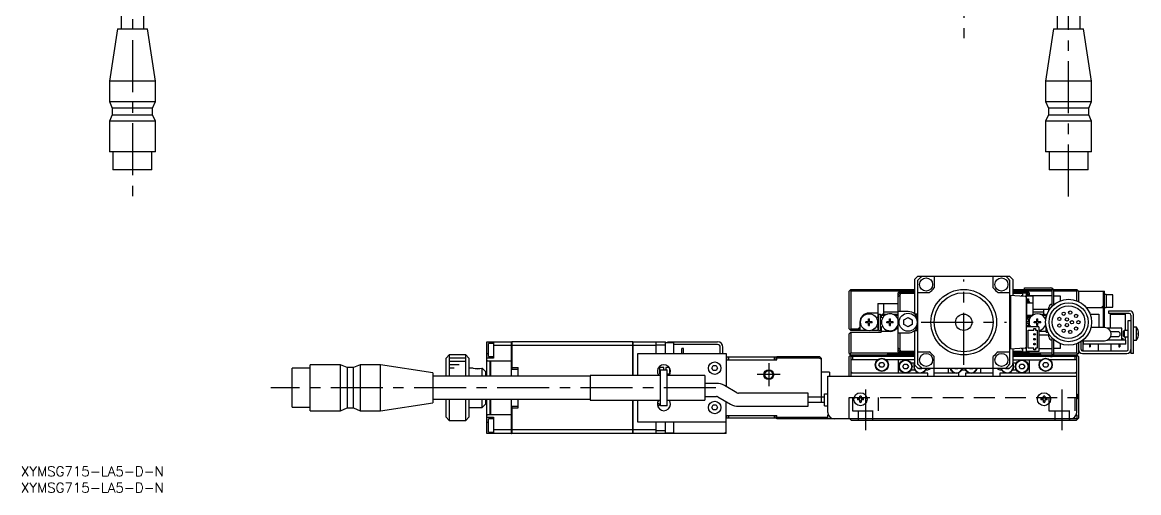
# Model space of a CAD drawing. Extents: x 0 to 726, y -8 to 415.
# Drawn here: x 0.4 to 341.1, y -8 to 135.5 of the extents above; entities that cross this region are included whole.
import ezdxf

# ---------------------------------------------------------------- set-up
doc = ezdxf.new("R2010")
doc.units = 0
doc.header["$LTSCALE"] = 0.5
doc.linetypes.add('CENTER', pattern=[50.8, 31.75, -6.35, 6.35, -6.35])
doc.linetypes.add('DASHED', pattern=[19.05, 12.7, -6.35])
for name, color, linetype in [('MSM_CENTER', 1, 'CENTER'), ('MSM_CONTINUOUS', 7, 'CONTINUOUS'), ('MSM_DASHED', 4, 'DASHED'), ('MSM_NARROW', 5, 'CONTINUOUS'), ('MSM_PART_NUMBER', 7, 'CONTINUOUS')]:
    doc.layers.add(name, color=color, linetype=linetype)
doc.styles.get("Standard").update_dxf_attribs({"font": 'txt.shx', "height": 1, "bigfont": 'bigfont.shx'})

# ---------------------------------------------------------------- blocks, each defined once
blk = doc.blocks.new('*U2')
at = {"layer": 'MSM_PART_NUMBER'}
blk.add_text('XYMSG715-LA5-D-N', height=3, dxfattribs=at).set_placement((0, -3))
blk = doc.blocks.new('*U3')
at = {"layer": 'MSM_PART_NUMBER'}
blk.add_text('XYMSG715-LA5-D-N', height=3, dxfattribs=at).set_placement((0, -8))

msp = doc.modelspace()

# ---------------------------------------------------------------- linework, layer by layer
at = {"layer": 'MSM_CENTER'}
for p, q in [((319.69, 82.36), (319.69, 232.89)), ((34, 155.49), (34, 80.49)), ((287.69, 152.77), (287.69, 130.63)), ((287.69, 31), (287.69, 57)), ((274.69, 44), (300.69, 44)), ((228.19, 31.5), (228.19, 24.5)), ((231.69, 28), (224.69, 28)), ((212.01, 24), (76.18, 24)), ((257.69, 23.46), (257.69, 11.05)), ((317.69, 11.05), (317.69, 23.46))]:
    msp.add_line(p, q, dxfattribs=at)
at = {"layer": 'MSM_CONTINUOUS'}
for p, q in [((316.19, 181.49), (316.19, 133.49)), ((323.19, 133.49), (323.19, 181.49)), ((30.5, 137.49), (30.5, 133.49)), ((37.5, 133.49), (37.5, 137.49)), ((29.43, 133.49), (27, 117.49)), ((29.43, 133.49), (38.57, 133.49)), ((41, 117.49), (38.57, 133.49)), ((315.12, 133.49), (312.69, 117.49)), ((315.12, 133.49), (324.26, 133.49)), ((326.69, 117.49), (324.26, 133.49)), ((41, 117.49), (27, 117.49)), ((27, 117.49), (27, 111.29)), ((41, 111.29), (41, 117.49)), ((326.69, 117.49), (312.69, 117.49)), ((312.69, 117.49), (312.69, 111.29)), ((326.69, 111.29), (326.69, 117.49)), ((27, 111.29), (41, 111.29)), ((27, 111.29), (27.85, 109.29)), ((40.15, 109.29), (27.85, 109.29)), ((27.85, 109.29), (27.85, 107.29)), ((40.15, 109.29), (41, 111.29)), ((40.15, 107.29), (40.15, 109.29)), ((312.69, 111.29), (326.69, 111.29)), ((312.69, 111.29), (313.54, 109.29)), ((325.84, 109.29), (313.54, 109.29)), ((313.54, 109.29), (313.54, 107.29)), ((325.84, 109.29), (326.69, 111.29)), ((325.84, 107.29), (325.84, 109.29)), ((27.85, 107.29), (27, 105.29)), ((27.85, 107.29), (40.15, 107.29)), ((41, 105.29), (40.15, 107.29)), ((313.54, 107.29), (312.69, 105.29)), ((313.54, 107.29), (325.84, 107.29)), ((326.69, 105.29), (325.84, 107.29)), ((41, 105.29), (27, 105.29)), ((27, 105.29), (27, 95.99)), ((41, 95.99), (41, 105.29)), ((326.69, 105.29), (312.69, 105.29)), ((312.69, 105.29), (312.69, 95.99)), ((326.69, 95.99), (326.69, 105.29)), ((41, 95.99), (27, 95.99)), ((28.05, 95.99), (28.05, 90.49)), ((39.95, 90.49), (39.95, 95.99)), ((326.69, 95.99), (312.69, 95.99)), ((313.74, 95.99), (313.74, 90.49)), ((325.64, 90.49), (325.64, 95.99)), ((39.95, 90.49), (28.05, 90.49)), ((325.64, 90.49), (313.74, 90.49)), ((273.69, 58), (272.69, 57)), ((273.69, 58), (301.69, 58)), ((278.69, 58), (278.69, 54.5)), ((296.69, 54.5), (296.69, 58)), ((302.69, 57), (301.69, 58)), ((272.69, 57), (272.69, 46.6)), ((273.69, 31.15), (273.69, 56.85)), ((301.69, 56.85), (301.69, 31.15)), ((302.69, 57), (302.69, 52.18)), ((253.19, 54), (252.69, 53.5)), ((252.69, 42), (252.69, 53.5)), ((253.19, 53.5), (252.94, 53.75)), ((253.19, 54), (272.69, 54)), ((253.19, 53.5), (253.19, 42)), ((272.69, 53.5), (253.19, 53.5)), ((268.19, 53.5), (267.69, 53)), ((267.69, 35), (267.69, 53)), ((267.69, 52.4), (268.19, 52.9)), ((267.69, 52.5), (267.79, 52.5)), ((268.19, 52.29), (267.69, 51.79)), ((268.19, 52.9), (268.19, 53.3)), ((268.19, 53.3), (272.69, 53.3)), ((268.49, 52.9), (268.19, 52.29)), ((268.19, 52.9), (272.69, 52.9)), ((268.19, 52.29), (268.19, 47.25)), ((268.69, 53.3), (268.69, 52.9)), ((277.19, 53), (273.69, 53)), ((301.69, 53), (298.19, 53)), ((301.69, 52.25), (306.41, 51.92)), ((301.99, 52.23), (301.99, 35.77)), ((302.69, 54), (314.49, 54)), ((314.69, 53.5), (302.69, 53.5)), ((302.69, 53.3), (307.19, 53.3)), ((302.69, 52.9), (305.69, 52.9)), ((305.69, 52), (305.26, 52)), ((305.69, 51.97), (305.69, 53)), ((305.69, 53), (306.89, 53)), ((306.19, 54), (306.19, 54.5)), ((306.19, 54.5), (314.19, 54.5)), ((306.69, 53), (306.69, 53.3)), ((306.69, 51.62), (306.69, 36.38)), ((306.89, 35), (306.89, 53)), ((306.89, 52.9), (307.19, 52.9)), ((307.19, 52.29), (306.89, 52.89)), ((308.89, 51.9), (306.89, 51.9)), ((306.89, 51.17), (307.44, 51.17)), ((307.69, 53), (307.19, 53.5)), ((307.19, 53.3), (307.19, 52.9)), ((307.19, 52.9), (307.69, 52.4)), ((307.58, 51.9), (307.19, 52.29)), ((307.19, 51.9), (307.19, 52.29)), ((307.44, 51.17), (307.44, 50.34)), ((307.59, 52.5), (307.69, 52.5)), ((307.69, 53), (307.69, 51.9)), ((314.69, 52), (307.69, 52)), ((308.89, 48.1), (308.89, 51.9)), ((314.69, 48.9), (314.69, 53.8)), ((315.05, 54), (322.19, 54)), ((315.19, 49.36), (315.19, 53.5)), ((322.19, 53.5), (315.19, 53.5)), ((317.19, 51.9), (315.19, 51.9)), ((317.19, 50.54), (317.19, 51.9)), ((322.69, 53.5), (322.19, 54)), ((322.44, 53.75), (322.19, 53.5)), ((322.19, 50.54), (322.19, 53.5)), ((322.69, 53.5), (322.69, 50.32)), ((322.69, 53.5), (330.69, 53.5)), ((330.19, 53.5), (330.19, 42.5)), ((331.19, 52.5), (330.19, 52.5)), ((330.69, 42.5), (330.69, 53.5)), ((331.19, 52.5), (331.19, 48.5)), ((333.19, 52.4), (331.19, 52.4)), ((333.19, 48.6), (333.19, 52.4)), ((261.49, 49.7), (267.69, 49.7)), ((261.49, 49.7), (261.49, 45.55)), ((263.24, 49.7), (263.24, 46.5)), ((306.89, 50.95), (307.12, 50.95)), ((306.89, 50.7), (307.12, 50.7)), ((306.89, 50.64), (307.12, 50.64)), ((306.89, 50.22), (306.97, 50.22)), ((306.89, 48.22), (306.99, 48.22)), ((306.89, 48.1), (306.99, 48.1)), ((306.99, 46.1), (306.99, 49.8)), ((307.09, 49.9), (308.67, 49.9)), ((307.12, 50.44), (307.12, 50.95)), ((307.22, 50.34), (307.55, 50.34)), ((307.55, 50.11), (307.22, 50.11)), ((307.44, 50.11), (307.44, 49.9)), ((307.65, 49.9), (307.65, 50.01)), ((307.88, 49.9), (307.88, 50.01)), ((308.77, 49.8), (308.77, 46.42)), ((308.77, 48.1), (308.89, 48.1)), ((308.77, 48), (313.69, 48)), ((312.14, 46.5), (312.14, 48)), ((313.69, 47.61), (313.69, 48.5)), ((315.36, 49.5), (315.19, 49.5)), ((325.05, 48.5), (331.19, 48.5)), ((330.19, 49), (329.69, 48.5)), ((331.19, 48.6), (333.19, 48.6)), ((258.64, 45), (258.93, 45)), ((258.64, 44.21), (258.64, 45)), ((258.93, 44.47), (258.64, 44.47)), ((261.49, 46.8), (258.79, 46.8)), ((258.93, 44.21), (258.93, 45)), ((261.23, 45.4), (261.49, 45.55)), ((261.69, 41.5), (261.69, 46.5)), ((261.69, 46.5), (262.29, 46.5)), ((262.29, 41.5), (262.29, 46.5)), ((262.99, 46.5), (262.49, 46)), ((262.49, 46), (262.49, 45.55)), ((263.53, 46), (262.49, 46)), ((262.49, 45.55), (262.71, 45.42)), ((262.99, 46.5), (264.47, 46.5)), ((263.24, 47.2), (267.69, 47.2)), ((265.04, 45), (265.33, 45)), ((265.04, 44.21), (265.04, 45)), ((265.33, 44.47), (265.04, 44.47)), ((265.33, 44.21), (265.33, 45)), ((265.9, 46.5), (267.69, 46.5)), ((267.69, 46), (266.85, 46)), ((267.69, 46.3), (267.49, 46.5)), ((270.69, 47.25), (267.69, 47.25)), ((269.44, 44.72), (270.69, 45.44)), ((269.44, 43.28), (269.44, 44.72)), ((270.69, 45.44), (271.94, 44.72)), ((271.94, 44.72), (271.94, 43.28)), ((272.69, 46.6), (273.69, 46.6)), ((272.78, 46.49), (273.69, 46.49)), ((306.89, 47.25), (306.99, 47.25)), ((306.89, 46.69), (306.99, 46.69)), ((306.89, 45.5), (306.89, 45.5)), ((307.12, 45.27), (306.89, 45.27)), ((307.12, 45.2), (306.89, 45.2)), ((307.12, 44.95), (306.89, 44.95)), ((308.35, 46), (307.09, 46)), ((307.12, 44.95), (307.12, 45.46)), ((307.12, 45), (307.69, 45)), ((307.13, 45.5), (307.69, 45.5)), ((307.55, 45.79), (307.22, 45.79)), ((307.22, 45.56), (307.55, 45.56)), ((307.31, 46), (307.31, 45.79)), ((307.31, 45.56), (307.31, 45.5)), ((307.31, 45), (307.31, 44.25)), ((307.44, 46), (307.44, 45.79)), ((307.44, 45.56), (307.44, 45.5)), ((307.44, 45), (307.44, 44.25)), ((307.65, 45.89), (307.65, 46)), ((307.69, 45.59), (307.69, 42.57)), ((308.53, 46), (307.88, 46)), ((307.88, 45.89), (307.88, 46)), ((308.74, 46.35), (308.42, 46.03)), ((308.77, 47.2), (312.14, 47.2)), ((308.77, 46.5), (309.47, 46.5)), ((310.04, 45), (310.33, 45)), ((310.04, 44.21), (310.04, 45)), ((310.33, 44.47), (310.04, 44.47)), ((310.33, 44.21), (310.33, 45)), ((310.9, 46.5), (312.39, 46.5)), ((312.89, 46), (311.85, 46)), ((312.89, 46), (312.39, 46.5)), ((312.86, 45.53), (312.67, 45.42)), ((312.89, 45.66), (312.89, 46)), ((313.09, 46.33), (313.09, 46.5)), ((313.09, 46.5), (313.15, 46.5)), ((326.23, 46.5), (328.94, 46.5)), ((328.94, 46.5), (328.94, 42.35)), ((331.99, 46.7), (331.99, 47.5)), ((331.99, 47.5), (338.29, 47.5)), ((338.19, 46.7), (331.99, 46.7)), ((332.44, 42.2), (332.44, 46.5)), ((332.44, 46.5), (333.44, 46.5)), ((333.44, 46.5), (333.44, 46.4)), ((335.94, 46.4), (333.44, 46.4)), ((334.24, 46.4), (334.24, 46.5)), ((335.14, 46.5), (334.24, 46.5)), ((334.61, 46.4), (334.61, 46.5)), ((334.76, 46.4), (334.76, 46.5)), ((335.14, 46.4), (335.14, 46.5)), ((335.94, 46.5), (335.94, 46.4)), ((335.94, 46.5), (336.94, 46.5)), ((336.94, 46.5), (336.94, 41.5)), ((337.89, 44.5), (338.69, 44.5)), ((337.89, 35.7), (337.89, 44.5)), ((338.69, 46.2), (338.69, 34.5)), ((339.49, 34.5), (339.49, 46.3)), ((253.19, 41.5), (252.69, 42)), ((253.19, 41), (252.69, 40.5)), ((252.94, 41.75), (253.19, 42)), ((253.19, 42), (255.49, 42)), ((258.07, 41.5), (253.19, 41.5)), ((253.19, 41), (262.49, 41)), ((253.19, 41), (253.19, 34.7)), ((255.99, 42.5), (255.49, 42)), ((255.49, 42), (255.99, 41.65)), ((255.99, 44), (255.99, 41.5)), ((257.79, 43.86), (257.79, 44.15)), ((258.58, 44.15), (257.79, 44.15)), ((258.58, 43.86), (257.79, 43.86)), ((258.32, 44.15), (258.32, 43.86)), ((258.64, 43), (258.64, 43.8)), ((258.93, 43.53), (258.64, 43.53)), ((258.64, 43), (258.93, 43)), ((258.93, 43), (258.93, 43.8)), ((259.79, 44.15), (258.99, 44.15)), ((259.79, 43.86), (258.99, 43.86)), ((259.26, 43.86), (259.26, 44.15)), ((261.49, 41.5), (259.5, 41.5)), ((259.79, 43.86), (259.79, 44.15)), ((261.49, 42.45), (261.23, 42.6)), ((261.49, 42.45), (261.49, 41.5)), ((261.69, 41.5), (262.29, 41.5)), ((262.49, 42.45), (262.71, 42.58)), ((262.49, 42.45), (262.49, 41)), ((265.19, 41.2), (262.49, 41.2)), ((264.19, 43.86), (264.19, 44.15)), ((264.98, 44.15), (264.19, 44.15)), ((264.98, 43.86), (264.19, 43.86)), ((264.72, 44.15), (264.72, 43.86)), ((265.04, 43), (265.04, 43.8)), ((265.33, 43.53), (265.04, 43.53)), ((265.04, 43), (265.33, 43)), ((265.33, 43), (265.33, 43.8)), ((266.19, 44.15), (265.39, 44.15)), ((266.19, 43.86), (265.39, 43.86)), ((265.66, 43.86), (265.66, 44.15)), ((266.19, 43.86), (266.19, 44.15)), ((267.33, 42.2), (267.69, 42.2)), ((270.69, 42.56), (269.44, 43.28)), ((271.94, 43.28), (270.69, 42.56)), ((273.69, 41.4), (272.69, 41.4)), ((272.69, 41.4), (272.69, 31)), ((273.69, 41.51), (272.78, 41.51)), ((306.89, 44.25), (307.69, 44.25)), ((306.89, 43.75), (307.69, 43.75)), ((306.89, 43), (307.69, 43)), ((310.59, 42.57), (306.89, 42.57)), ((307.31, 43.75), (307.31, 43)), ((307.39, 41.57), (309.04, 41.57)), ((307.39, 36.07), (307.39, 41.57)), ((307.44, 43.75), (307.44, 43)), ((309.04, 42.07), (309.54, 42.07)), ((309.04, 41.57), (309.04, 42.07)), ((309.19, 43.86), (309.19, 44.15)), ((309.98, 44.15), (309.19, 44.15)), ((309.98, 43.86), (309.19, 43.86)), ((309.54, 42.07), (309.54, 41.57)), ((309.54, 41.57), (310.09, 41.57)), ((309.72, 44.15), (309.72, 43.86)), ((310.04, 43), (310.04, 43.8)), ((310.33, 43.53), (310.04, 43.53)), ((310.04, 43), (310.33, 43)), ((310.09, 41.57), (310.09, 36.07)), ((310.33, 43), (310.33, 43.8)), ((311.19, 44.15), (310.39, 44.15)), ((311.19, 43.86), (310.39, 43.86)), ((310.59, 42.57), (310.59, 35.07)), ((312.89, 41.2), (310.59, 41.2)), ((310.66, 43.86), (310.66, 44.15)), ((311.19, 43.86), (311.19, 44.15)), ((312.86, 42.47), (312.67, 42.58)), ((312.89, 41), (312.89, 42.34)), ((312.89, 41), (313.36, 41)), ((313.09, 41.5), (313.09, 41.67)), ((313.09, 41.5), (313.15, 41.5)), ((330.69, 42.35), (326.49, 42.35)), ((330.69, 42.5), (330.19, 42.5)), ((335.94, 42.2), (331.45, 42.2)), ((334.69, 41.1), (332.54, 41.1)), ((335.94, 38.5), (335.94, 42.2)), ((336.69, 41.5), (336.49, 41.3)), ((336.49, 39.7), (336.49, 41.3)), ((336.69, 41.5), (336.69, 39.5)), ((337.89, 41.5), (336.69, 41.5)), ((340.39, 42.5), (339.49, 42.5)), ((340.39, 38.5), (340.39, 42.5)), ((340.94, 41.43), (340.94, 41.45)), ((142.19, 27.5), (142.19, 38)), ((142.19, 38), (149.69, 38)), ((144.19, 37.5), (142.69, 37.5)), ((142.69, 33.5), (142.69, 37.5)), ((144.19, 38), (144.19, 33)), ((149.69, 27.5), (149.69, 38)), ((149.69, 37.99), (149.74, 37.99)), ((186.69, 38), (149.74, 38)), ((149.74, 38), (149.74, 29.65)), ((186.69, 27.75), (186.69, 38)), ((186.69, 37.99), (186.74, 37.99)), ((186.74, 38), (196.69, 38)), ((186.74, 38), (186.74, 27.75)), ((193.69, 38), (193.69, 34.5)), ((196.69, 34.5), (196.69, 38)), ((199.19, 37.75), (196.69, 37.75)), ((197.39, 37.75), (197.39, 38)), ((197.39, 38), (212.59, 38)), ((197.89, 38), (197.89, 37.75)), ((199.19, 34.5), (199.19, 37.75)), ((252.69, 34.5), (252.69, 40.5)), ((267.69, 40.75), (270.69, 40.75)), ((268.19, 40.75), (268.19, 35.71)), ((313.69, 40), (310.59, 40)), ((313.69, 39.5), (313.69, 40.39)), ((314.69, 34.2), (314.69, 39.1)), ((315.19, 34.5), (315.19, 38.64)), ((315.19, 38.5), (315.36, 38.5)), ((322.69, 37.68), (322.69, 34.5)), ((323.49, 35.7), (323.49, 38.12)), ((323.82, 38.35), (330.69, 38.35)), ((323.99, 38.35), (323.99, 35.5)), ((324.19, 37.3), (324.19, 38.35)), ((337.19, 38.5), (331.45, 38.5)), ((332.54, 39.6), (334.69, 39.6)), ((335.94, 39.05), (336.39, 39.05)), ((336.39, 38.5), (336.39, 39.05)), ((336.49, 39.7), (336.69, 39.5)), ((336.69, 39.5), (337.89, 39.5)), ((336.94, 39.5), (336.94, 38.5)), ((337.19, 37.3), (337.19, 38.5)), ((339.49, 38.5), (340.39, 38.5)), ((340.94, 40.7), (341.08, 40.7)), ((340.94, 40.3), (340.94, 40.7)), ((341.08, 40.3), (340.94, 40.3)), ((340.94, 39.55), (340.94, 39.57)), ((142.19, 34.5), (142.69, 34.5)), ((149.69, 36.85), (144.19, 36.85)), ((149.69, 36.84), (149.74, 36.84)), ((186.69, 36.85), (149.74, 36.85)), ((186.69, 36.84), (186.74, 36.84)), ((193.69, 36.85), (186.74, 36.85)), ((188.19, 34.5), (215.19, 34.5)), ((188.19, 27.75), (188.19, 34.5)), ((196.69, 37), (193.69, 37)), ((212.59, 37.2), (199.19, 37.2)), ((201.69, 34.5), (201.69, 36)), ((202.19, 36), (201.69, 36)), ((202.19, 34.5), (202.19, 36)), ((213.39, 34.5), (213.39, 36.4)), ((214.19, 34.5), (214.19, 36.4)), ((215.19, 34.5), (215.19, 24.39)), ((252.69, 34.5), (253.19, 34)), ((252.84, 34.35), (253.19, 34.7)), ((253.19, 34.7), (267.99, 34.7)), ((264.54, 34.35), (264.19, 34)), ((272.69, 34.35), (264.54, 34.35)), ((267.69, 36.21), (268.19, 35.71)), ((268.19, 35.1), (267.69, 35.6)), ((267.69, 35.5), (267.79, 35.5)), ((267.69, 35), (268.19, 34.5)), ((268.19, 35.71), (268.49, 35.1)), ((268.19, 34.7), (268.19, 35.1)), ((272.69, 35.1), (268.19, 35.1)), ((272.69, 34.7), (268.19, 34.7)), ((268.19, 34.5), (272.69, 34.5)), ((268.69, 35.1), (268.69, 34.7)), ((273.69, 35), (277.19, 35)), ((298.19, 35), (301.69, 35)), ((306.41, 36.08), (301.69, 35.75)), ((302.69, 35.82), (302.69, 31)), ((305.69, 35.1), (302.69, 35.1)), ((307.19, 34.7), (302.69, 34.7)), ((302.69, 34.5), (307.19, 34.5)), ((310.84, 34.35), (302.69, 34.35)), ((305.26, 36), (305.69, 36)), ((305.69, 35), (305.69, 36.03)), ((305.69, 35), (306.89, 35)), ((306.69, 34.7), (306.69, 35)), ((310.59, 35.07), (306.89, 35.07)), ((307.19, 35.07), (307.19, 34.7)), ((307.19, 34.5), (307.69, 35)), ((309.04, 36.07), (307.39, 36.07)), ((307.39, 34.7), (314.69, 34.7)), ((307.69, 35), (307.69, 35.07)), ((309.04, 35.57), (309.04, 36.07)), ((309.54, 35.57), (309.04, 35.57)), ((309.54, 36.07), (309.54, 35.57)), ((310.09, 36.07), (309.54, 36.07)), ((310.59, 36), (314.69, 36)), ((311.19, 34), (310.84, 34.35)), ((315.19, 36.1), (317.19, 36.1)), ((315.19, 34.7), (322.19, 34.7)), ((317.19, 36.1), (317.19, 37.46)), ((322.19, 34.7), (322.19, 37.46)), ((322.19, 34.7), (322.54, 34.35)), ((322.69, 34.5), (322.19, 34)), ((323.54, 35.5), (323.99, 35.5)), ((323.89, 35.3), (337.49, 35.3)), ((323.89, 34.5), (337.49, 34.5)), ((337.19, 37.3), (324.19, 37.3)), ((326.06, 37.3), (326.06, 36.5)), ((326.06, 36.5), (326.31, 36.5)), ((326.31, 37.3), (326.31, 36.5)), ((328.69, 37.3), (328.69, 35.3)), ((332.69, 35.3), (332.69, 37.3)), ((335.06, 37.3), (335.06, 36.5)), ((335.06, 36.5), (335.31, 36.5)), ((335.31, 37.3), (335.31, 36.5)), ((339.49, 34.5), (338.69, 34.5)), ((88.19, 17), (88.19, 31)), ((97.49, 31), (88.19, 31)), ((97.49, 17), (97.49, 31)), ((99.49, 30.15), (97.49, 31)), ((103.49, 31), (101.49, 30.15)), ((103.49, 31), (103.49, 17)), ((109.69, 31), (103.49, 31)), ((109.69, 17), (109.69, 31)), ((125.69, 28.57), (109.69, 31)), ((130.69, 34), (129.69, 33)), ((129.69, 27.5), (129.69, 33)), ((130.69, 34), (130.69, 27.5)), ((135.69, 34), (130.69, 34)), ((135.69, 27.5), (135.69, 34)), ((136.69, 33), (135.69, 34)), ((136.69, 33), (136.69, 27.5)), ((144.19, 33), (142.19, 33)), ((142.39, 32.23), (142.19, 32.23)), ((142.39, 32.25), (142.39, 32.23)), ((142.39, 32.25), (143.19, 32.25)), ((142.69, 33.5), (144.19, 33.5)), ((143.19, 27.5), (143.19, 32.25)), ((143.19, 32.2), (143.24, 32.2)), ((143.24, 32.25), (149.69, 32.25)), ((143.24, 32.25), (143.24, 27.5)), ((210.82, 30), (211.26, 30.75)), ((211.26, 30.75), (212.12, 30.75)), ((212.12, 30.75), (212.55, 30)), ((230.39, 33.3), (215.19, 33.3)), ((215.19, 32.5), (230.69, 32.5)), ((215.39, 32.5), (215.39, 33.3)), ((215.89, 33.3), (215.89, 32.5)), ((229.89, 32.5), (229.89, 33.3)), ((230.39, 33.3), (230.39, 32.5)), ((230.69, 33.5), (243.69, 33.5)), ((230.69, 32.5), (230.69, 33.5)), ((243.58, 33), (230.69, 33)), ((243.58, 33), (243.08, 33.5)), ((244.19, 32.69), (243.58, 33)), ((243.69, 33.5), (244.19, 33)), ((244.19, 33), (244.19, 19.6)), ((253.19, 34), (252.69, 33.5)), ((252.69, 27.5), (252.69, 33.5)), ((253.19, 33.5), (252.94, 33.75)), ((253.19, 34), (272.69, 34)), ((253.19, 33.5), (253.19, 27.5)), ((272.69, 33.5), (253.19, 33.5)), ((261.37, 32.5), (253.19, 32.5)), ((253.69, 33.5), (253.69, 32.5)), ((261.82, 31), (262.26, 31.75)), ((262.26, 30.25), (261.82, 31)), ((262.26, 31.75), (263.12, 31.75)), ((263.12, 31.75), (263.55, 31)), ((263.55, 31), (263.12, 30.25)), ((272.69, 32.5), (264.01, 32.5)), ((267.69, 32.5), (267.69, 28.5)), ((269.07, 30.5), (269.51, 31.25)), ((269.51, 31.25), (270.37, 31.25)), ((270.37, 31.25), (270.8, 30.5)), ((272.69, 31.5), (271.67, 31.5)), ((272.69, 31), (273.69, 30)), ((278.69, 27.5), (278.69, 33.5)), ((296.69, 27.5), (296.69, 33.5)), ((301.69, 30), (302.69, 31)), ((302.69, 34), (314.49, 34)), ((322.19, 33.5), (302.69, 33.5)), ((302.69, 32.5), (311.37, 32.5)), ((303.71, 31.5), (302.69, 31.5)), ((304.57, 30.5), (305.01, 31.25)), ((305.01, 31.25), (305.87, 31.25)), ((305.87, 31.25), (306.3, 30.5)), ((306.19, 33.5), (306.19, 34)), ((307.69, 32.5), (307.69, 28.5)), ((311.82, 31), (312.26, 31.75)), ((312.26, 30.25), (311.82, 31)), ((312.26, 31.75), (313.12, 31.75)), ((313.12, 31.75), (313.55, 31)), ((313.55, 31), (313.12, 30.25)), ((322.19, 32.5), (314.01, 32.5)), ((315.05, 34), (322.19, 34)), ((321.69, 32.5), (321.69, 33.5)), ((322.69, 33.5), (322.19, 34)), ((322.44, 33.75), (322.19, 33.5)), ((322.19, 16.5), (322.19, 33.5)), ((322.69, 33.5), (322.69, 14.7)), ((82.69, 18.05), (82.69, 29.95)), ((88.19, 29.95), (82.69, 29.95)), ((99.49, 30.15), (99.49, 17.85)), ((101.49, 30.15), (99.49, 30.15)), ((101.49, 17.85), (101.49, 30.15)), ((125.69, 28.57), (125.69, 19.43)), ((173.69, 27.5), (125.69, 27.5)), ((137.69, 30), (136.69, 30)), ((140.69, 27.5), (140.69, 30)), ((140.69, 30), (141.69, 29)), ((141.69, 29), (141.69, 27.5)), ((149.69, 29.65), (151.69, 29.65)), ((149.74, 30.15), (151.69, 30.15)), ((151.69, 27.5), (151.69, 30.15)), ((173.69, 27.75), (173.69, 20.25)), ((195.19, 27.75), (173.69, 27.75)), ((196.12, 30.22), (194.87, 30.22)), ((194.87, 30.22), (194.87, 28.22)), ((194.87, 28.22), (195.19, 28.22)), ((195.19, 29.5), (197.19, 29.5)), ((195.19, 18.5), (195.19, 29.5)), ((196.12, 29.5), (196.12, 30.22)), ((196.77, 30.22), (196.77, 29.5)), ((197.77, 30.22), (196.77, 30.22)), ((197.19, 18.5), (197.19, 29.5)), ((197.19, 28.22), (198.02, 28.22)), ((208.69, 27.75), (197.19, 27.75)), ((198.02, 28.22), (198.02, 29.8)), ((208.69, 27.75), (208.69, 20.25)), ((211.26, 29.25), (210.82, 30)), ((212.12, 29.25), (211.26, 29.25)), ((212.55, 30), (212.12, 29.25)), ((246.69, 28.75), (244.19, 28.75)), ((246.19, 27.5), (322.19, 27.5)), ((246.19, 16.5), (246.19, 27.5)), ((246.69, 28.75), (246.69, 27.5)), ((253.69, 28.5), (253.19, 29)), ((276.69, 28.5), (253.19, 28.5)), ((263.12, 30.25), (262.26, 30.25)), ((269.51, 29.75), (269.07, 30.5)), ((270.37, 29.75), (269.51, 29.75)), ((270.8, 30.5), (270.37, 29.75)), ((271.67, 29.5), (272.71, 29.5)), ((273.69, 30), (301.69, 30)), ((274.01, 29.75), (273.86, 30)), ((274.87, 29.75), (274.01, 29.75)), ((275.02, 30), (274.87, 29.75)), ((276.17, 29.5), (276.69, 29.5)), ((276.69, 27.5), (276.69, 28.5)), ((286.19, 28.5), (278.69, 28.5)), ((282.89, 30), (282.89, 28.5)), ((285.01, 29.75), (284.86, 30)), ((285.87, 29.75), (285.01, 29.75)), ((286.02, 30), (285.87, 29.75)), ((286.19, 27.5), (286.19, 28.5)), ((287.17, 29.5), (288.21, 29.5)), ((288.19, 28.5), (288.19, 27.5)), ((296.69, 28.5), (288.19, 28.5)), ((289.51, 29.75), (289.36, 30)), ((290.37, 29.75), (289.51, 29.75)), ((290.52, 30), (290.37, 29.75)), ((292.89, 28.5), (292.89, 30)), ((298.69, 29.5), (299.21, 29.5)), ((298.69, 28.5), (298.69, 27.5)), ((322.19, 28.5), (298.69, 28.5)), ((300.51, 29.75), (300.36, 30)), ((301.37, 29.75), (300.51, 29.75)), ((301.52, 30), (301.37, 29.75)), ((302.67, 29.5), (303.71, 29.5)), ((305.01, 29.75), (304.57, 30.5)), ((305.87, 29.75), (305.01, 29.75)), ((306.3, 30.5), (305.87, 29.75)), ((313.12, 30.25), (312.26, 30.25)), ((322.19, 29), (321.69, 28.5)), ((212.19, 25.35), (208.69, 25.35)), ((218.49, 22.48), (214.69, 24.68)), ((125.69, 20.5), (173.69, 20.5)), ((129.69, 15), (129.69, 20.5)), ((130.69, 20.5), (130.69, 14)), ((135.69, 14), (135.69, 20.5)), ((136.69, 20.5), (136.69, 15)), ((140.69, 18), (140.69, 20.5)), ((141.69, 20.5), (141.69, 19)), ((142.19, 10), (142.19, 20.5)), ((143.19, 15.75), (143.19, 20.5)), ((143.24, 20.5), (143.24, 15.75)), ((149.69, 10), (149.69, 20.5)), ((151.69, 17.85), (151.69, 20.5)), ((208.69, 21.35), (212.19, 21.35)), ((212.69, 21.22), (216.49, 19.02)), ((240.19, 22.35), (218.99, 22.35)), ((240.19, 18.35), (240.19, 22.35)), ((245.19, 21.1), (240.19, 21.1)), ((245.19, 18.5), (245.19, 22.2)), ((245.19, 22.2), (246.19, 22.2)), ((255.26, 20.7), (255.99, 20.7)), ((255.99, 20.7), (255.99, 21.43)), ((256.39, 21.43), (256.39, 20.7)), ((256.39, 20.7), (257.12, 20.7)), ((311.26, 20.7), (311.99, 20.7)), ((311.99, 20.7), (311.99, 21.43)), ((312.39, 21.43), (312.39, 20.7)), ((312.39, 20.7), (313.12, 20.7)), ((322.19, 22), (322.44, 21.75)), ((322.19, 21.5), (322.69, 22)), ((322.19, 21.4), (322.29, 21.4)), ((322.69, 21.2), (322.19, 21.2)), ((322.19, 21), (322.69, 21)), ((322.69, 21), (322.19, 20.5)), ((322.59, 21.9), (322.59, 21.7)), ((82.69, 18.05), (88.19, 18.05)), ((97.49, 17), (99.49, 17.85)), ((99.49, 17.85), (101.49, 17.85)), ((101.49, 17.85), (103.49, 17)), ((109.69, 17), (125.69, 19.43)), ((136.69, 18), (140.69, 18)), ((141.69, 19), (140.69, 18)), ((149.69, 18.35), (151.69, 18.35)), ((149.74, 18.35), (149.74, 10)), ((149.74, 17.85), (151.69, 17.85)), ((173.69, 20.25), (195.19, 20.25)), ((186.69, 10), (186.69, 20.25)), ((186.74, 20.25), (186.74, 10)), ((188.19, 13.5), (188.19, 20.25)), ((194.69, 19.07), (194.19, 19.07)), ((194.23, 18.57), (194.69, 18.57)), ((194.5, 20.07), (194.69, 20.07)), ((194.69, 20.25), (194.69, 20.07)), ((194.69, 19.07), (194.69, 18.57)), ((197.19, 18.5), (195.19, 18.5)), ((197.19, 20.25), (208.69, 20.25)), ((210.82, 18), (211.26, 18.75)), ((211.26, 17.25), (210.82, 18)), ((211.26, 18.75), (212.12, 18.75)), ((212.12, 17.25), (211.26, 17.25)), ((212.12, 18.75), (212.55, 18)), ((212.55, 18), (212.12, 17.25)), ((215.19, 10), (215.19, 19.77)), ((218.99, 18.35), (240.19, 18.35)), ((240.19, 19.6), (245.19, 19.6)), ((245.19, 18.5), (246.19, 18.5)), ((255.99, 20.3), (255.26, 20.3)), ((255.99, 19.57), (255.99, 20.3)), ((256.39, 20.3), (256.39, 19.57)), ((257.12, 20.3), (256.39, 20.3)), ((311.99, 20.3), (311.26, 20.3)), ((311.99, 19.57), (311.99, 20.3)), ((312.39, 20.3), (312.39, 19.57)), ((313.12, 20.3), (312.39, 20.3)), ((88.19, 17), (97.49, 17)), ((103.49, 17), (109.69, 17)), ((129.69, 15), (130.69, 14)), ((130.69, 14), (135.69, 14)), ((135.69, 14), (136.69, 15)), ((142.19, 15.77), (142.39, 15.77)), ((142.19, 15), (144.19, 15)), ((142.39, 15.77), (142.39, 15.75)), ((143.19, 15.75), (142.39, 15.75)), ((144.19, 14.5), (142.69, 14.5)), ((142.69, 10.5), (142.69, 14.5)), ((143.19, 15.8), (143.24, 15.8)), ((149.69, 15.75), (143.24, 15.75)), ((144.19, 15), (144.19, 10)), ((215.19, 15.5), (230.69, 15.5)), ((215.39, 14.7), (215.39, 15.5)), ((230.39, 14.7), (215.39, 14.7)), ((215.89, 15.5), (215.89, 14.7)), ((229.89, 14.7), (229.89, 15.5)), ((230.39, 15.5), (230.39, 14.7)), ((230.69, 14.5), (230.69, 15.5)), ((230.69, 15), (246.19, 15)), ((322.19, 14.5), (230.69, 14.5)), ((246.19, 14.5), (246.19, 15.7)), ((252.89, 14.5), (253.39, 14)), ((253.04, 14.35), (253.19, 14.5)), ((321.99, 14), (253.39, 14)), ((321.99, 14), (322.69, 14.7)), ((322.19, 15.7), (322.19, 14.5)), ((322.19, 14.5), (322.34, 14.35)), ((142.19, 13.5), (142.69, 13.5)), ((142.69, 10.5), (144.19, 10.5)), ((149.69, 11.15), (144.19, 11.15)), ((149.69, 11.16), (149.74, 11.16)), ((186.69, 11.15), (149.74, 11.15)), ((186.69, 11.16), (186.74, 11.16)), ((193.69, 11.15), (186.74, 11.15)), ((215.19, 13.5), (188.19, 13.5)), ((193.69, 13.5), (193.69, 10)), ((193.69, 11), (196.69, 11)), ((196.69, 10), (196.69, 13.5)), ((196.69, 10.25), (199.19, 10.25)), ((199.19, 10.25), (199.19, 13.5)), ((215.19, 10.5), (214.69, 10)), ((149.69, 10), (142.19, 10)), ((149.69, 10.01), (149.74, 10.01)), ((186.69, 10), (149.74, 10)), ((186.69, 10.01), (186.74, 10.01)), ((215.19, 10), (186.74, 10))]:
    msp.add_line(p, q, dxfattribs=at)
for centre, radius in [((276.19, 55.5), 2), ((299.19, 55.5), 2), ((287.69, 44), 10), ((287.69, 44), 9), ((319.69, 44), 7), ((319.69, 44), 5.95), ((319.69, 44), 5), ((258.79, 44), 2.6), ((270.69, 44), 2.75), ((287.69, 44), 2.5), ((316.87, 45.03), 0.5), ((318.19, 46.6), 0.5), ((319.19, 44.87), 0.5), ((320.21, 46.95), 0.5), ((320.69, 44), 0.5), ((321.99, 45.93), 0.5), ((322.69, 44), 0.5), ((316.87, 42.97), 0.5), ((318.19, 41.4), 0.5), ((319.19, 43.13), 0.5), ((320.21, 41.05), 0.5), ((321.99, 42.07), 0.5), ((309.29, 40.32), 0.25), ((309.29, 38.82), 0.25), ((309.29, 37.32), 0.25), ((276.19, 32.5), 2), ((299.19, 32.5), 2), ((211.69, 30), 1.9), ((262.69, 31), 2), ((262.69, 31), 1.9), ((269.94, 30.5), 2), ((269.94, 30.5), 1.9), ((305.44, 30.5), 2), ((305.44, 30.5), 1.9), ((312.69, 31), 2), ((312.69, 31), 1.9), ((228.19, 28), 1.23), ((256.19, 20.5), 2), ((312.19, 20.5), 2), ((211.69, 18), 1.9)]:
    msp.add_circle(centre, radius, dxfattribs=at)
for centre, radius, start, end in [((287.69, 44), 19, 132.5369, 137.4631), ((287.69, 44), 19, 42.5369, 47.4631), ((264.52, 67.16), 19, 311.7998, 318.2002), ((310.85, 67.16), 19, 221.7998, 228.2002), ((306.39, 51.62), 0.3, 0, 86), ((314.19, 53.5), 1, 0, 90), ((314.49, 53.8), 0.2, 0, 90), ((307.22, 50.44), 0.33, 180, 270), ((307.09, 49.8), 0.1, 90, 180), ((307.22, 50.44), 0.1, 180, 270), ((307.55, 50.01), 0.33, 0, 90), ((307.55, 50.01), 0.1, 0, 90), ((308.67, 49.8), 0.1, 0, 90), ((314.69, 48.5), 1, 90, 180), ((323.69, 48.5), 1, 35.7317, 61.0012), ((258.79, 44), 2.8, 90, 180), ((261.99, 44), 1.59, 100.8931, 126.1972), ((262.1, 43.89), 1.75, 120, 127.006), ((261.99, 44), 1.59, 53.8028, 79.1069), ((265.19, 44), 2.6, 15.9424, 344.0576), ((261.87, 43.89), 1.75, 52.994, 61.3783), ((270.69, 44), 3.25, 49.9955, 90), ((270.69, 44), 3.25, 22.6057, 49.9942), ((307.22, 45.46), 0.33, 90, 180), ((307.09, 46.1), 0.1, 180, 270), ((307.22, 45.46), 0.1, 90, 180), ((307.55, 45.89), 0.33, 270, 0), ((307.55, 45.89), 0.1, 270, 0), ((310.19, 44), 2.6, 13.624, 164.0576), ((308.35, 46.1), 0.1, 270, 315), ((308.67, 46.42), 0.1, 315, 0), ((313.39, 44), 1.59, 109.8433, 126.1972), ((313.5, 43.89), 1.75, 118.6217, 127.006), ((338.19, 46.2), 0.5, 0, 90), ((338.29, 46.3), 1.2, 0, 90), ((258.58, 44.21), 0.06, 270, 0), ((258.58, 43.8), 0.06, 0, 90), ((258.99, 44.21), 0.06, 180, 270), ((258.99, 43.8), 0.06, 90, 180), ((262.1, 44.12), 1.75, 232.994, 240), ((261.99, 44), 1.59, 233.8028, 259.1069), ((261.99, 44), 1.59, 280.8931, 306.1972), ((261.87, 44.12), 1.75, 298.6217, 307.006), ((264.98, 44.21), 0.06, 270, 0), ((264.98, 43.8), 0.06, 0, 90), ((265.19, 44), 2.8, 270, 319.9948), ((265.39, 44.21), 0.06, 180, 270), ((265.39, 43.8), 0.06, 90, 180), ((270.69, 44), 3.25, 270, 337.3875), ((310.19, 44), 2.6, 195.9424, 213.2353), ((309.98, 44.21), 0.06, 270, 0), ((309.98, 43.8), 0.06, 0, 90), ((310.39, 44.21), 0.06, 180, 270), ((310.39, 43.8), 0.06, 90, 180), ((310.19, 44), 2.6, 278.8499, 346.376), ((313.5, 44.12), 1.75, 232.994, 241.3783), ((313.39, 44), 1.59, 233.8028, 250.1566), ((330.69, 40.35), 2, 270, 90), ((334.69, 40.35), 0.75, 270, 90), ((337.89, 40.5), 3.2, 17.27, 38.6822), ((337.89, 40.5), 3.19, 3.5903, 16.9053), ((212.59, 36.4), 1.6, 0, 90), ((314.69, 39.5), 1, 180, 270), ((323.69, 39.5), 1, 298.9988, 324.2683), ((337.89, 40.5), 3.2, 321.3178, 342.73), ((337.89, 40.5), 3.19, 343.0947, 356.4097), ((212.59, 36.4), 0.8, 0, 90), ((264.52, 20.84), 19, 41.7998, 48.2002), ((310.85, 20.84), 19, 131.7998, 138.2002), ((306.39, 36.38), 0.3, 274, 0), ((314.19, 34.5), 1, 270, 0), ((314.49, 34.2), 0.2, 270, 0), ((323.89, 35.7), 1.2, 180, 270), ((323.89, 35.7), 0.4, 180, 270), ((337.49, 35.7), 1.2, 270, 0), ((337.49, 35.7), 0.4, 270, 0), ((196.19, 29), 2, 321.3178, 218.6822), ((274.44, 30.5), 2, 150, 345.5225), ((274.44, 30.5), 1.9, 157.0805, 344.7424), ((287.69, 44), 19, 222.5369, 227.4631), ((300.94, 30.5), 2, 194.4775, 30), ((300.94, 30.5), 1.9, 195.2576, 22.9195), ((287.69, 44), 19, 312.5369, 317.4631), ((139.19, 35.87), 6, 257.9758, 282.0242), ((276.69, 30.5), 1, 270, 329.9999), ((285.44, 30.5), 2, 194.4775, 345.5225), ((285.44, 30.5), 1.9, 195.2576, 344.7424), ((289.94, 30.5), 2, 194.4775, 345.5225), ((289.94, 30.5), 1.9, 195.2576, 344.7424), ((298.69, 30.5), 1, 210.0001, 270), ((212.19, 20.35), 5, 60, 90), ((212.19, 20.35), 1, 60, 90), ((218.99, 23.35), 1, 240, 270), ((256.19, 20.5), 0.95, 167.8468, 192.1532), ((256.19, 20.5), 0.435, 152.6335, 207.3665), ((256.19, 20.5), 0.95, 77.8468, 102.1532), ((256.19, 20.5), 0.435, 62.6335, 117.3665), ((256.19, 20.5), 0.435, 332.6335, 27.3665), ((256.19, 20.5), 0.95, 347.8468, 12.1532), ((312.19, 20.5), 0.95, 167.8468, 192.1532), ((312.19, 20.5), 0.435, 152.6335, 207.3665), ((312.19, 20.5), 0.95, 77.8468, 102.1532), ((312.19, 20.5), 0.435, 62.6335, 117.3665), ((312.19, 20.5), 0.435, 332.6335, 27.3665), ((312.19, 20.5), 0.95, 347.8468, 12.1532), ((322.29, 21.7), 0.3, 270, 0), ((196.19, 19), 2, 141.3178, 38.6822), ((197.49, 17.33), 0.2, 75.0744, 180.8063), ((218.99, 23.35), 5, 240, 270), ((256.19, 20.5), 0.435, 242.6335, 297.3665), ((256.19, 20.5), 0.95, 257.8468, 282.1532), ((312.19, 20.5), 0.435, 242.6335, 297.3665), ((312.19, 20.5), 0.95, 257.8468, 282.1532), ((248.19, 16.5), 2, 180, 270), ((320.19, 16.5), 2, 270, 0)]:
    msp.add_arc(centre, radius, start, end, dxfattribs=at)
at = {"layer": 'MSM_DASHED'}
for p, q in [((252.69, 21), (322.19, 21)), ((252.69, 14.7), (252.69, 21)), ((253.69, 21), (253.69, 17)), ((261.69, 17), (261.69, 21)), ((313.69, 21), (313.69, 17)), ((321.69, 17), (321.69, 21)), ((252.69, 14.7), (252.89, 14.5)), ((253.69, 17), (261.69, 17)), ((255.44, 17), (255.44, 14)), ((259.94, 14), (259.94, 17)), ((313.69, 17), (321.69, 17)), ((315.44, 17), (315.44, 14)), ((319.94, 14), (319.94, 17))]:
    msp.add_line(p, q, dxfattribs=at)
at = {"layer": 'MSM_NARROW'}
for p, q in [((135.69, 33), (130.69, 33)), ((135.69, 32), (130.69, 32)), ((133.69, 31), (130.69, 31)), ((132.19, 30), (130.69, 30)), ((137.93, 29.94), (137.69, 30)), ((140.69, 30), (140.69, 30))]:
    msp.add_line(p, q, dxfattribs=at)
msp.add_circle((228.19, 28), 1.5, dxfattribs=at)
msp.add_arc((139.19, 35.79), 5.98, 257.79, 284.4825, dxfattribs=at)

# ---------------------------------------------------------------- block references
at = {"layer": 'MSM_CONTINUOUS'}
for name in ['*U2', '*U3']:
    msp.add_blockref(name, (0, 0), dxfattribs=at)

doc.saveas('drawing.dxf')
